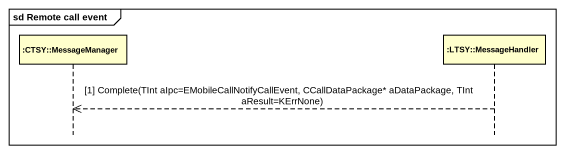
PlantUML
@startuml
mainframe sd Remote call event
hide footbox
participant ":CTSY::MessageManager" as CTSY_MessageManager
participant ":LTSY::MessageHandler" as LTSY_MessageHandler

LTSY_MessageHandler -->> CTSY_MessageManager : [1] Complete(TInt aIpc=EMobileCallNotifyCallEvent, CCallDataPackage* aDataPackage, TInt aResult=KErrNone)
@enduml
